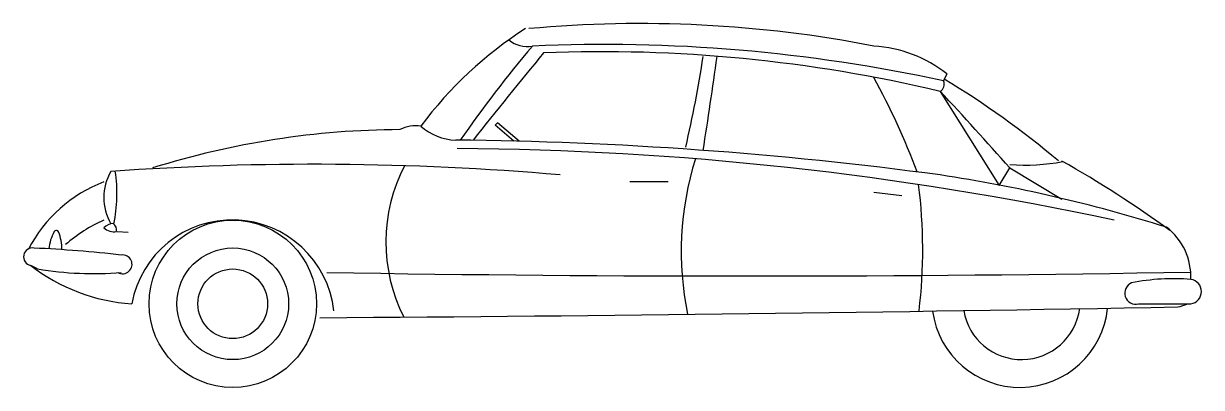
# Model space of a CAD drawing. Extents: x -31 to 5041, y 0 to 1567.
import ezdxf

# ---------------------------------------------------------------- set-up
doc = ezdxf.new("R2010")
doc.units = 0
doc.layers.get('0').update_dxf_attribs({"linetype": 'CONTINUOUS'})

msp = doc.modelspace()

# ---------------------------------------------------------------- linework, layer by layer
for p, q in [((3945, 1350.3), (3930, 1320.3)), ((3915, 1275.3), (4170, 870.3)), ((2010, 1140.3), (2000.2, 1128.9)), ((2079.4, 1061.1), (2000.2, 1128.9)), ((2103.2, 1060.5), (2010, 1140.3)), ((4170, 870.3), (4215, 945.3)), ((4215, 945.3), (4440, 810.3)), ((2745, 885.3), (2580, 885.3)), ((3750, 825.3), (3630, 840.3)), ((372.6, 672.2), (419.3, 668.6)), ((30, 510.3), (0, 525.3)), ((4770, 360.3), (4995, 360.3))]:
    msp.add_line(p, q)
for radius in [360.3, 240.5, 150]:
    msp.add_circle((870, 360.3), radius)
for centre, radius, start, end in [((3044.6, 114.4), 1698.2, 122.5836, 143.4665), ((2624.9, -3691.8), 5259.1, 78.9819, 95.2356), ((2137.5, 1590.3), 122.1, 229.7632, 280.6197), ((2468, -5413.6), 6890.8, 77.75041, 92.56159), ((6251.2, -1987.2), 5356.6, 139.799, 145.2619), ((19807.5, -13072.2), 22811.6, 140.48928, 141.70206), ((2456.8, -4869.6), 6315.5, 76.65082, 92.25593), ((-1571.8, 2082.1), 4514.8, 346.5936, 351.6353), ((-15907.5, 4012.8), 19039.1, 350.95697, 352.18909), ((3594.9, 904.7), 566.7, 51.845, 86.4461), ((892.5, -164.7), 3121.5, 20.4963, 28.7203), ((3900, 1305.3), 33.5, 296.5651, 26.5651), ((1977, -1924.2), 3794.7, 49.8261, 58.9637), ((-6217.5, -8207.2), 13878.2, 41.26069, 43.10119), ((1657.5, 982.8), 144.3, 81.0274, 117.8973), ((1839, 1305.3), 240.2, 228.5448, 267.8524), ((1602.7, -2491.1), 3601.4, 90.2017, 107.4118), ((1667.9, -15754), 16820, 82.32245, 89.44773), ((1742.6, -12934.8), 13964.3, 77.91999, 89.61417), ((4142.4, 585.8), 1341.5, 162.7032, 191.6416), ((4282.5, 1807.8), 850.2, 265.4462, 280.9443), ((2043.6, -3249.6), 4857.2, 53.9059, 60.437), ((540, 817.8), 225.1, 150.0184, 209.9816), ((1216.8, -11425.5), 12386.5, 85.07583, 94.03589), ((-301.7, 835.2), 673, 348.6752, 8.2487), ((2243.7, 626.9), 714.5, 152.6831, 206.9629), ((2935.5, -5554.2), 6543.2, 72.62012, 81.39065), ((534.4, 312.5), 613.4, 110.9558, 152.4591), ((1627.5, 592.8), 2213.1, 353.1881, 7.2925), ((565, 145.3), 627, 113.4986, 131.4438), ((867.8, 281.6), 439.9, 6.3592, 169.6909), ((267.2, 579.9), 189.6, 151.2964, 174.8344), ((110.2, 665.9), 10.6, 21.5541, 151.2964), ((-73.5, 593.3), 208.2, 0.0423, 21.5541), ((355.5, 651.3), 54.3, 90.9083, 137.9603), ((359.3, 734.5), 64.3, 226.7142, 278.7374), ((336.5, 677.8), 33.3, 348.1346, 56.8424), ((4724.3, 476), 270.9, 357.7401, 52.2937), ((7.5, 562.8), 38.2, 78.6901, 258.6901), ((-250.5, -5077.2), 5683.7, 83.5296, 87.3226), ((395.7, 530.2), 40.6, 239.25, 98.1301), ((487.1, 1153.5), 794.9, 232.2118, 266.2437), ((270, 1942.8), 1452.5, 260.489, 274.7391), ((3082.5, 108022.8), 107542.7, 269.036969, 271.018654), ((4920, -434.7), 903.1, 85.2364, 101.4966), ((4987.5, 412.8), 53, 278.1301, 81.8699), ((4757.5, 406.1), 47.5, 111.6148, 285.2551), ((4902.8, 525.8), 182.6, 281.3262, 295.0169), ((-980.6, 324317.2), 324024.5, 270.39355, 271.046737), ((4258.9, 379.7), 379.4, 187.6502, 354.2031), ((4266, 372.8), 252.6, 189.4668, 352.389)]:
    msp.add_arc(centre, radius, start, end)

doc.saveas('drawing.dxf')
